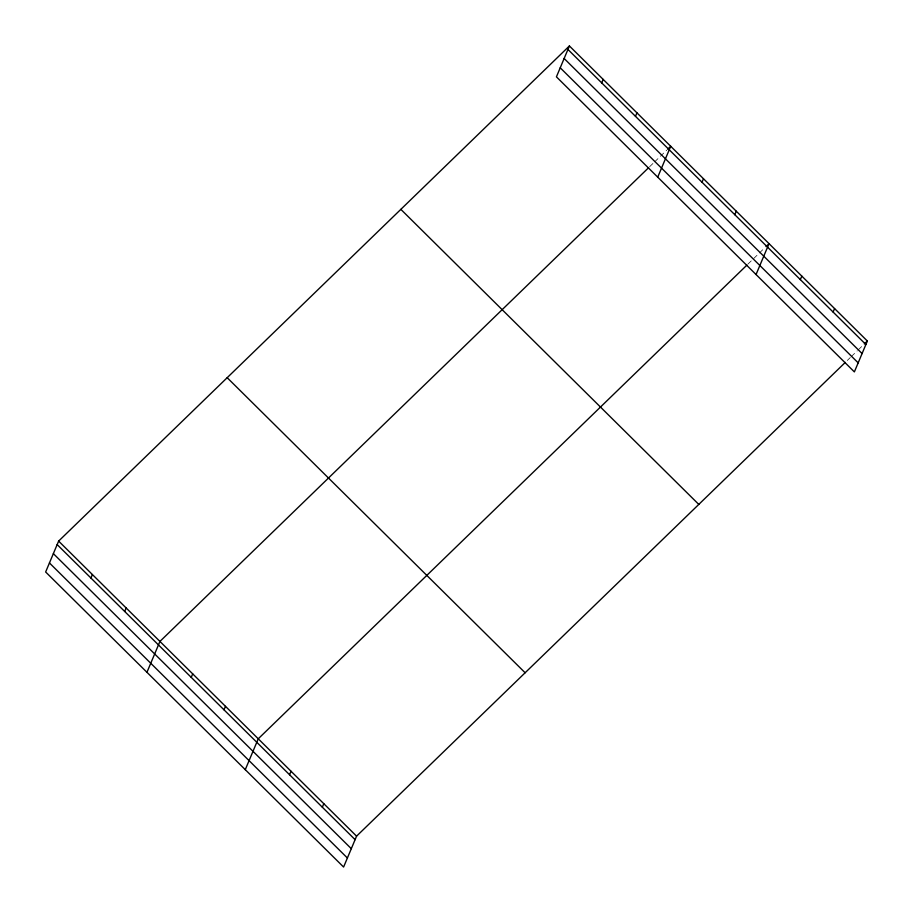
<?xml version="1.0" encoding="UTF-8"?>
<svg xmlns="http://www.w3.org/2000/svg" width="913" height="913" viewBox="0 0 913 913"><rect width="100%" height="100%" fill="white"/><g stroke="black" fill="none" stroke-linecap="round" stroke-linejoin="round"><path stroke-width="0.68" stroke-dasharray="4.57 3.42" d="M649.634 166.702L653.651 162.822M654.655 161.841L666.695 150.177M747.964 264.074L765.014 247.549M847.287 360.475L850.288 357.554M851.293 356.584L857.318 350.752M858.323 349.77L863.333 344.909"/><path stroke-width="1.37" d="M569.404 45.958L556.428 76.84L854.374 371.899L867.35 341.017L569.404 45.958L58.626 541.101L45.65 571.983L343.596 867.042L356.572 836.16L845.278 362.415M90.923 578.032L92.396 574.539M124.693 611.47L126.165 607.978M146.947 672.299L159.935 641.428L648.629 167.684M191.239 677.366L192.7 673.874M224.005 709.823L225.477 706.331M245.277 769.67L258.253 738.788L746.96 265.055M289.558 774.738L291.03 771.245M601.701 82.9L603.173 79.408M322.335 807.195L323.795 803.702M635.471 116.339L636.943 112.847M657.725 177.156L670.713 146.285L667.7 149.196M702.017 182.235L703.478 178.743M734.782 214.692L736.255 211.2M756.055 274.528L769.031 243.657L766.018 246.567M800.336 279.606L801.808 276.114M833.113 312.063L834.573 308.571M864.337 343.939L867.35 341.017M567.943 49.45L865.878 344.509M564.143 58.489L862.089 353.548M560.228 67.802L858.174 362.86M400.853 209.362L698.799 504.421M227.189 377.708L525.135 672.767M58.626 541.101L356.572 836.16M57.165 544.593L355.1 839.652M53.365 553.632L351.311 848.691M49.45 562.944L347.397 858.003"/></g></svg>
